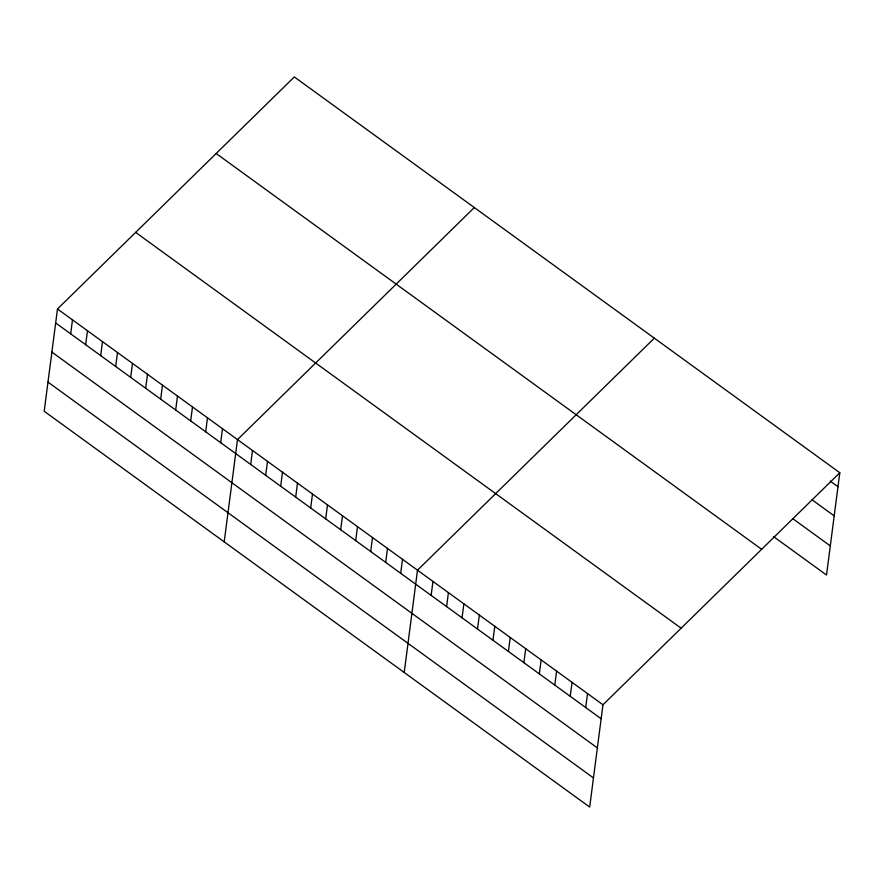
<?xml version="1.0" encoding="UTF-8"?>
<svg xmlns="http://www.w3.org/2000/svg" width="884" height="884" viewBox="0 0 884 884"><rect width="100%" height="100%" fill="white"/><g stroke="black" fill="none" stroke-linecap="round" stroke-linejoin="round"><path stroke-width="1.33" d="M57.482 308.969L44.2 411.259L589.683 807.059L602.965 704.769L839.8 472.741L294.317 76.941L57.482 308.969L602.965 704.769M70.676 333.832L72.488 319.853M85.671 344.716L87.483 330.738M100.677 355.6L102.489 341.622M115.671 366.484L117.495 352.506M130.677 377.369L132.489 363.39M145.672 388.253L147.495 374.275M160.678 399.137L162.49 385.159M175.673 410.021L177.496 396.043M190.679 420.906L192.491 406.927M205.674 431.79L207.497 417.812M220.68 442.674L222.492 428.696M224.204 541.881L237.498 439.58L474.332 207.552M250.68 464.443L252.493 450.464M265.675 475.327L267.498 461.349M280.681 486.211L282.493 472.233M295.687 497.106L297.499 483.117M310.682 507.991L312.494 494.001M325.688 518.875L327.5 504.886M340.683 529.759L342.506 515.77M355.688 540.643L357.501 526.654M370.683 551.528L372.507 537.538M385.689 562.412L387.501 548.423M400.684 573.296L402.507 559.307M404.22 672.492L417.502 570.191L654.337 338.163M431.138 595.396L432.961 581.407M446.597 606.601L448.42 592.623M462.056 617.817L463.868 603.838M477.504 629.032L479.327 615.054M492.963 640.248L494.786 626.259M508.422 651.464L510.234 637.474M523.88 662.68L525.693 648.69M539.328 673.895L541.152 659.906M554.787 685.111L556.6 671.122M570.246 696.316L572.059 682.337M585.694 707.531L587.517 693.553M839.8 472.741L826.518 575.031L773.522 536.588M830.253 481.117L837.988 486.719M812.12 499.847L834.198 515.869M792.76 518.654L830.297 545.892M216.16 153.507L761.643 549.307M135.639 232.393L681.122 628.192M55.67 322.947L601.153 718.747M51.88 352.097L597.363 747.897M47.99 382.12L593.462 777.92"/></g></svg>
